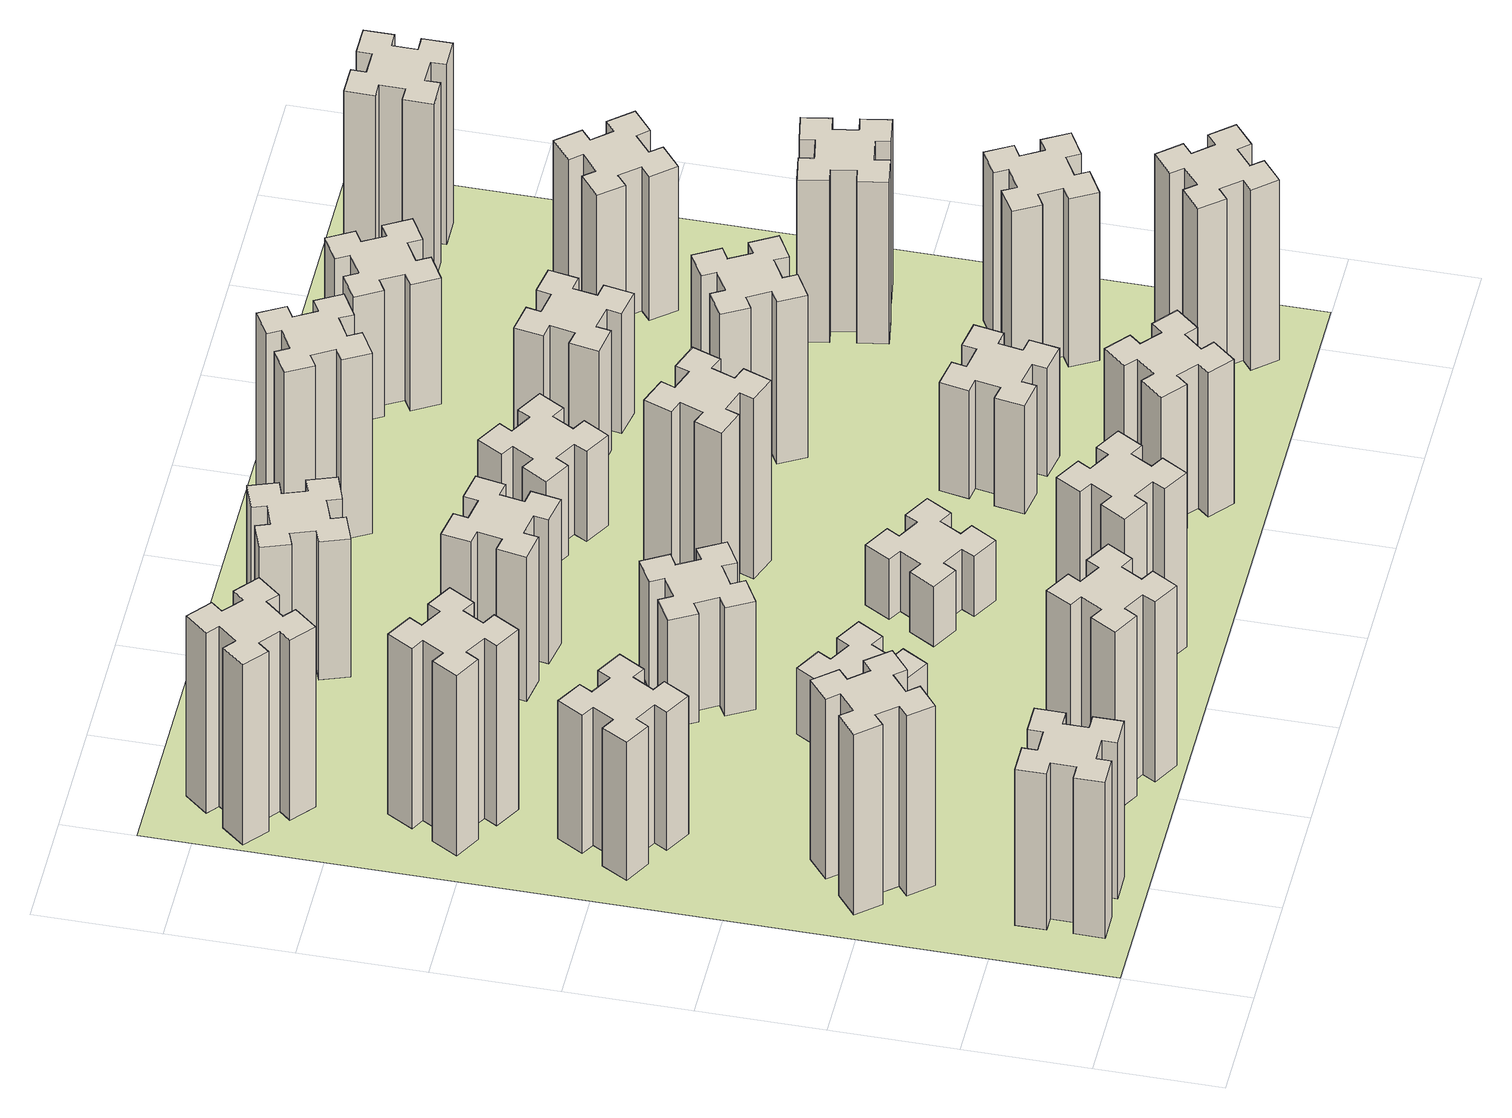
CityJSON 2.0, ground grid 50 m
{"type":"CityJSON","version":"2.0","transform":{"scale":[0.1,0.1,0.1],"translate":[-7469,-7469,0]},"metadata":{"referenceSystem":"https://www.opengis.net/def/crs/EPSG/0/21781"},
"CityObjects":{
"building1":{"type":"Building","attributes":{"class":"1000","function":"1000","usage":"1000","yearOfConstruction":2016,"roofType":"1000","measuredHeight":78,"storeysAboveGround":30,"storeysBelowGround":0},"geometry":[{"type":"Solid","lod":"1","boundaries":[[[[0,1,2,3,4,5,6,7,8,9,10,11,12,13,14,15,16,17,18,19]],[[17,16,20,21]],[[16,15,22,20]],[[15,14,23,22]],[[14,13,24,23]],[[13,12,25,24]],[[12,11,26,25]],[[11,10,27,26]],[[10,9,28,27]],[[9,8,29,28]],[[8,7,30,29]],[[7,6,31,30]],[[6,5,32,31]],[[5,4,33,32]],[[4,3,34,33]],[[3,2,35,34]],[[2,1,36,35]],[[1,0,37,36]],[[0,19,38,37]],[[19,18,39,38]],[[18,17,21,39]],[[24,25,26,27,28,29,30,31,32,33,34,35,36,37,38,39,21,20,22,23]]]]}]},
"building2":{"type":"Building","attributes":{"class":"1000","function":"1000","usage":"1000","yearOfConstruction":2016,"roofType":"1000","measuredHeight":90,"storeysAboveGround":30,"storeysBelowGround":0},"geometry":[{"type":"Solid","lod":"1","boundaries":[[[[40,41,42,43,44,45,46,47,48,49,50,51,52,53,54,55,56,57,58,59]],[[57,56,60,61]],[[56,55,62,60]],[[55,54,63,62]],[[54,53,64,63]],[[53,52,65,64]],[[52,51,66,65]],[[51,50,67,66]],[[50,49,68,67]],[[49,48,69,68]],[[48,47,70,69]],[[47,46,71,70]],[[46,45,72,71]],[[45,44,73,72]],[[44,43,74,73]],[[43,42,75,74]],[[42,41,76,75]],[[41,40,77,76]],[[40,59,78,77]],[[59,58,79,78]],[[58,57,61,79]],[[64,65,66,67,68,69,70,71,72,73,74,75,76,77,78,79,61,60,62,63]]]]}]},
"building3":{"type":"Building","attributes":{"class":"1000","function":"1000","usage":"1000","yearOfConstruction":2016,"roofType":"1000","measuredHeight":69,"storeysAboveGround":30,"storeysBelowGround":0},"geometry":[{"type":"Solid","lod":"1","boundaries":[[[[80,81,82,83,84,85,86,87,88,89,90,91,92,93,94,95,96,97,98,99]],[[97,96,100,101]],[[96,95,102,100]],[[95,94,103,102]],[[94,93,104,103]],[[93,92,105,104]],[[92,91,106,105]],[[91,90,107,106]],[[90,89,108,107]],[[89,88,109,108]],[[88,87,110,109]],[[87,86,111,110]],[[86,85,112,111]],[[85,84,113,112]],[[84,83,114,113]],[[83,82,115,114]],[[82,81,116,115]],[[81,80,117,116]],[[80,99,118,117]],[[99,98,119,118]],[[98,97,101,119]],[[104,105,106,107,108,109,110,111,112,113,114,115,116,117,118,119,101,100,102,103]]]]}]},
"building4":{"type":"Building","attributes":{"class":"1000","function":"1000","usage":"1000","yearOfConstruction":2016,"roofType":"1000","measuredHeight":90,"storeysAboveGround":30,"storeysBelowGround":0},"geometry":[{"type":"Solid","lod":"1","boundaries":[[[[120,121,122,123,124,125,126,127,128,129,130,131,132,133,134,135,136,137,138,139]],[[137,136,140,141]],[[136,135,142,140]],[[135,134,143,142]],[[134,133,144,143]],[[133,132,145,144]],[[132,131,146,145]],[[131,130,147,146]],[[130,129,148,147]],[[129,128,149,148]],[[128,127,150,149]],[[127,126,151,150]],[[126,125,152,151]],[[125,124,153,152]],[[124,123,154,153]],[[123,122,155,154]],[[122,121,156,155]],[[121,120,157,156]],[[120,139,158,157]],[[139,138,159,158]],[[138,137,141,159]],[[144,145,146,147,148,149,150,151,152,153,154,155,156,157,158,159,141,140,142,143]]]]}]},
"building5":{"type":"Building","attributes":{"class":"1000","function":"1000","usage":"1000","yearOfConstruction":2016,"roofType":"1000","measuredHeight":90,"storeysAboveGround":30,"storeysBelowGround":0},"geometry":[{"type":"Solid","lod":"1","boundaries":[[[[160,161,162,163,164,165,166,167,168,169,170,171,172,173,174,175,176,177,178,179]],[[177,176,180,181]],[[176,175,182,180]],[[175,174,183,182]],[[174,173,184,183]],[[173,172,185,184]],[[172,171,186,185]],[[171,170,187,186]],[[170,169,188,187]],[[169,168,189,188]],[[168,167,190,189]],[[167,166,191,190]],[[166,165,192,191]],[[165,164,193,192]],[[164,163,194,193]],[[163,162,195,194]],[[162,161,196,195]],[[161,160,197,196]],[[160,179,198,197]],[[179,178,199,198]],[[178,177,181,199]],[[184,185,186,187,188,189,190,191,192,193,194,195,196,197,198,199,181,180,182,183]]]]}]},
"building6":{"type":"Building","attributes":{"class":"1000","function":"1000","usage":"1000","yearOfConstruction":2016,"roofType":"1000","measuredHeight":90,"storeysAboveGround":30,"storeysBelowGround":0},"geometry":[{"type":"Solid","lod":"1","boundaries":[[[[200,201,202,203,204,205,206,207,208,209,210,211,212,213,214,215,216,217,218,219]],[[217,216,220,221]],[[216,215,222,220]],[[215,214,223,222]],[[214,213,224,223]],[[213,212,225,224]],[[212,211,226,225]],[[211,210,227,226]],[[210,209,228,227]],[[209,208,229,228]],[[208,207,230,229]],[[207,206,231,230]],[[206,205,232,231]],[[205,204,233,232]],[[204,203,234,233]],[[203,202,235,234]],[[202,201,236,235]],[[201,200,237,236]],[[200,219,238,237]],[[219,218,239,238]],[[218,217,221,239]],[[224,225,226,227,228,229,230,231,232,233,234,235,236,237,238,239,221,220,222,223]]]]}]},
"building7":{"type":"Building","attributes":{"class":"1000","function":"1000","usage":"1000","yearOfConstruction":2016,"roofType":"1000","measuredHeight":33,"storeysAboveGround":30,"storeysBelowGround":0},"geometry":[{"type":"Solid","lod":"1","boundaries":[[[[240,241,242,243,244,245,246,247,248,249,250,251,252,253,254,255,256,257,258,259]],[[257,256,260,261]],[[256,255,262,260]],[[255,254,263,262]],[[254,253,264,263]],[[253,252,265,264]],[[252,251,266,265]],[[251,250,267,266]],[[250,249,268,267]],[[249,248,269,268]],[[248,247,270,269]],[[247,246,271,270]],[[246,245,272,271]],[[245,244,273,272]],[[244,243,274,273]],[[243,242,275,274]],[[242,241,276,275]],[[241,240,277,276]],[[240,259,278,277]],[[259,258,279,278]],[[258,257,261,279]],[[264,265,266,267,268,269,270,271,272,273,274,275,276,277,278,279,261,260,262,263]]]]}]},
"building8":{"type":"Building","attributes":{"class":"1000","function":"1000","usage":"1000","yearOfConstruction":2016,"roofType":"1000","measuredHeight":54,"storeysAboveGround":30,"storeysBelowGround":0},"geometry":[{"type":"Solid","lod":"1","boundaries":[[[[280,281,282,283,284,285,286,287,288,289,290,291,292,293,294,295,296,297,298,299]],[[297,296,300,301]],[[296,295,302,300]],[[295,294,303,302]],[[294,293,304,303]],[[293,292,305,304]],[[292,291,306,305]],[[291,290,307,306]],[[290,289,308,307]],[[289,288,309,308]],[[288,287,310,309]],[[287,286,311,310]],[[286,285,312,311]],[[285,284,313,312]],[[284,283,314,313]],[[283,282,315,314]],[[282,281,316,315]],[[281,280,317,316]],[[280,299,318,317]],[[299,298,319,318]],[[298,297,301,319]],[[304,305,306,307,308,309,310,311,312,313,314,315,316,317,318,319,301,300,302,303]]]]}]},
"building9":{"type":"Building","attributes":{"class":"1000","function":"1000","usage":"1000","yearOfConstruction":2016,"roofType":"1000","measuredHeight":87,"storeysAboveGround":30,"storeysBelowGround":0},"geometry":[{"type":"Solid","lod":"1","boundaries":[[[[320,321,322,323,324,325,326,327,328,329,330,331,332,333,334,335,336,337,338,339]],[[337,336,340,341]],[[336,335,342,340]],[[335,334,343,342]],[[334,333,344,343]],[[333,332,345,344]],[[332,331,346,345]],[[331,330,347,346]],[[330,329,348,347]],[[329,328,349,348]],[[328,327,350,349]],[[327,326,351,350]],[[326,325,352,351]],[[325,324,353,352]],[[324,323,354,353]],[[323,322,355,354]],[[322,321,356,355]],[[321,320,357,356]],[[320,339,358,357]],[[339,338,359,358]],[[338,337,341,359]],[[344,345,346,347,348,349,350,351,352,353,354,355,356,357,358,359,341,340,342,343]]]]}]},
"building10":{"type":"Building","attributes":{"class":"1000","function":"1000","usage":"1000","yearOfConstruction":2016,"roofType":"1000","measuredHeight":72,"storeysAboveGround":30,"storeysBelowGround":0},"geometry":[{"type":"Solid","lod":"1","boundaries":[[[[360,361,362,363,364,365,366,367,368,369,370,371,372,373,374,375,376,377,378,379]],[[377,376,380,381]],[[376,375,382,380]],[[375,374,383,382]],[[374,373,384,383]],[[373,372,385,384]],[[372,371,386,385]],[[371,370,387,386]],[[370,369,388,387]],[[369,368,389,388]],[[368,367,390,389]],[[367,366,391,390]],[[366,365,392,391]],[[365,364,393,392]],[[364,363,394,393]],[[363,362,395,394]],[[362,361,396,395]],[[361,360,397,396]],[[360,379,398,397]],[[379,378,399,398]],[[378,377,381,399]],[[384,385,386,387,388,389,390,391,392,393,394,395,396,397,398,399,381,380,382,383]]]]}]},
"building11":{"type":"Building","attributes":{"class":"1000","function":"1000","usage":"1000","yearOfConstruction":2016,"roofType":"1000","measuredHeight":69,"storeysAboveGround":30,"storeysBelowGround":0},"geometry":[{"type":"Solid","lod":"1","boundaries":[[[[400,401,402,403,404,405,406,407,408,409,410,411,412,413,414,415,416,417,418,419]],[[417,416,420,421]],[[416,415,422,420]],[[415,414,423,422]],[[414,413,424,423]],[[413,412,425,424]],[[412,411,426,425]],[[411,410,427,426]],[[410,409,428,427]],[[409,408,429,428]],[[408,407,430,429]],[[407,406,431,430]],[[406,405,432,431]],[[405,404,433,432]],[[404,403,434,433]],[[403,402,435,434]],[[402,401,436,435]],[[401,400,437,436]],[[400,419,438,437]],[[419,418,439,438]],[[418,417,421,439]],[[424,425,426,427,428,429,430,431,432,433,434,435,436,437,438,439,421,420,422,423]]]]}]},
"building12":{"type":"Building","attributes":{"class":"1000","function":"1000","usage":"1000","yearOfConstruction":2016,"roofType":"1000","measuredHeight":30,"storeysAboveGround":30,"storeysBelowGround":0},"geometry":[{"type":"Solid","lod":"1","boundaries":[[[[440,441,442,443,444,445,446,447,448,449,450,451,452,453,454,455,456,457,458,459]],[[457,456,460,461]],[[456,455,462,460]],[[455,454,463,462]],[[454,453,464,463]],[[453,452,465,464]],[[452,451,466,465]],[[451,450,467,466]],[[450,449,468,467]],[[449,448,469,468]],[[448,447,470,469]],[[447,446,471,470]],[[446,445,472,471]],[[445,444,473,472]],[[444,443,474,473]],[[443,442,475,474]],[[442,441,476,475]],[[441,440,477,476]],[[440,459,478,477]],[[459,458,479,478]],[[458,457,461,479]],[[464,465,466,467,468,469,470,471,472,473,474,475,476,477,478,479,461,460,462,463]]]]}]},
"building13":{"type":"Building","attributes":{"class":"1000","function":"1000","usage":"1000","yearOfConstruction":2016,"roofType":"1000","measuredHeight":90,"storeysAboveGround":30,"storeysBelowGround":0},"geometry":[{"type":"Solid","lod":"1","boundaries":[[[[480,481,482,483,484,485,486,487,488,489,490,491,492,493,494,495,496,497,498,499]],[[497,496,500,501]],[[496,495,502,500]],[[495,494,503,502]],[[494,493,504,503]],[[493,492,505,504]],[[492,491,506,505]],[[491,490,507,506]],[[490,489,508,507]],[[489,488,509,508]],[[488,487,510,509]],[[487,486,511,510]],[[486,485,512,511]],[[485,484,513,512]],[[484,483,514,513]],[[483,482,515,514]],[[482,481,516,515]],[[481,480,517,516]],[[480,499,518,517]],[[499,498,519,518]],[[498,497,501,519]],[[504,505,506,507,508,509,510,511,512,513,514,515,516,517,518,519,501,500,502,503]]]]}]},
"building14":{"type":"Building","attributes":{"class":"1000","function":"1000","usage":"1000","yearOfConstruction":2016,"roofType":"1000","measuredHeight":72,"storeysAboveGround":30,"storeysBelowGround":0},"geometry":[{"type":"Solid","lod":"1","boundaries":[[[[520,521,522,523,524,525,526,527,528,529,530,531,532,533,534,535,536,537,538,539]],[[537,536,540,541]],[[536,535,542,540]],[[535,534,543,542]],[[534,533,544,543]],[[533,532,545,544]],[[532,531,546,545]],[[531,530,547,546]],[[530,529,548,547]],[[529,528,549,548]],[[528,527,550,549]],[[527,526,551,550]],[[526,525,552,551]],[[525,524,553,552]],[[524,523,554,553]],[[523,522,555,554]],[[522,521,556,555]],[[521,520,557,556]],[[520,539,558,557]],[[539,538,559,558]],[[538,537,541,559]],[[544,545,546,547,548,549,550,551,552,553,554,555,556,557,558,559,541,540,542,543]]]]}]},
"building15":{"type":"Building","attributes":{"class":"1000","function":"1000","usage":"1000","yearOfConstruction":2016,"roofType":"1000","measuredHeight":45,"storeysAboveGround":30,"storeysBelowGround":0},"geometry":[{"type":"Solid","lod":"1","boundaries":[[[[560,561,562,563,564,565,566,567,568,569,570,571,572,573,574,575,576,577,578,579]],[[577,576,580,581]],[[576,575,582,580]],[[575,574,583,582]],[[574,573,584,583]],[[573,572,585,584]],[[572,571,586,585]],[[571,570,587,586]],[[570,569,588,587]],[[569,568,589,588]],[[568,567,590,589]],[[567,566,591,590]],[[566,565,592,591]],[[565,564,593,592]],[[564,563,594,593]],[[563,562,595,594]],[[562,561,596,595]],[[561,560,597,596]],[[560,579,598,597]],[[579,578,599,598]],[[578,577,581,599]],[[584,585,586,587,588,589,590,591,592,593,594,595,596,597,598,599,581,580,582,583]]]]}]},
"building16":{"type":"Building","attributes":{"class":"1000","function":"1000","usage":"1000","yearOfConstruction":2016,"roofType":"1000","measuredHeight":90,"storeysAboveGround":30,"storeysBelowGround":0},"geometry":[{"type":"Solid","lod":"1","boundaries":[[[[600,601,602,603,604,605,606,607,608,609,610,611,612,613,614,615,616,617,618,619]],[[617,616,620,621]],[[616,615,622,620]],[[615,614,623,622]],[[614,613,624,623]],[[613,612,625,624]],[[612,611,626,625]],[[611,610,627,626]],[[610,609,628,627]],[[609,608,629,628]],[[608,607,630,629]],[[607,606,631,630]],[[606,605,632,631]],[[605,604,633,632]],[[604,603,634,633]],[[603,602,635,634]],[[602,601,636,635]],[[601,600,637,636]],[[600,619,638,637]],[[619,618,639,638]],[[618,617,621,639]],[[624,625,626,627,628,629,630,631,632,633,634,635,636,637,638,639,621,620,622,623]]]]}]},
"building17":{"type":"Building","attributes":{"class":"1000","function":"1000","usage":"1000","yearOfConstruction":2016,"roofType":"1000","measuredHeight":54,"storeysAboveGround":30,"storeysBelowGround":0},"geometry":[{"type":"Solid","lod":"1","boundaries":[[[[640,641,642,643,644,645,646,647,648,649,650,651,652,653,654,655,656,657,658,659]],[[657,656,660,661]],[[656,655,662,660]],[[655,654,663,662]],[[654,653,664,663]],[[653,652,665,664]],[[652,651,666,665]],[[651,650,667,666]],[[650,649,668,667]],[[649,648,669,668]],[[648,647,670,669]],[[647,646,671,670]],[[646,645,672,671]],[[645,644,673,672]],[[644,643,674,673]],[[643,642,675,674]],[[642,641,676,675]],[[641,640,677,676]],[[640,659,678,677]],[[659,658,679,678]],[[658,657,661,679]],[[664,665,666,667,668,669,670,671,672,673,674,675,676,677,678,679,661,660,662,663]]]]}]},
"building18":{"type":"Building","attributes":{"class":"1000","function":"1000","usage":"1000","yearOfConstruction":2016,"roofType":"1000","measuredHeight":81,"storeysAboveGround":30,"storeysBelowGround":0},"geometry":[{"type":"Solid","lod":"1","boundaries":[[[[680,681,682,683,684,685,686,687,688,689,690,691,692,693,694,695,696,697,698,699]],[[697,696,700,701]],[[696,695,702,700]],[[695,694,703,702]],[[694,693,704,703]],[[693,692,705,704]],[[692,691,706,705]],[[691,690,707,706]],[[690,689,708,707]],[[689,688,709,708]],[[688,687,710,709]],[[687,686,711,710]],[[686,685,712,711]],[[685,684,713,712]],[[684,683,714,713]],[[683,682,715,714]],[[682,681,716,715]],[[681,680,717,716]],[[680,699,718,717]],[[699,698,719,718]],[[698,697,701,719]],[[704,705,706,707,708,709,710,711,712,713,714,715,716,717,718,719,701,700,702,703]]]]}]},
"building19":{"type":"Building","attributes":{"class":"1000","function":"1000","usage":"1000","yearOfConstruction":2016,"roofType":"1000","measuredHeight":60,"storeysAboveGround":30,"storeysBelowGround":0},"geometry":[{"type":"Solid","lod":"1","boundaries":[[[[720,721,722,723,724,725,726,727,728,729,730,731,732,733,734,735,736,737,738,739]],[[737,736,740,741]],[[736,735,742,740]],[[735,734,743,742]],[[734,733,744,743]],[[733,732,745,744]],[[732,731,746,745]],[[731,730,747,746]],[[730,729,748,747]],[[729,728,749,748]],[[728,727,750,749]],[[727,726,751,750]],[[726,725,752,751]],[[725,724,753,752]],[[724,723,754,753]],[[723,722,755,754]],[[722,721,756,755]],[[721,720,757,756]],[[720,739,758,757]],[[739,738,759,758]],[[738,737,741,759]],[[744,745,746,747,748,749,750,751,752,753,754,755,756,757,758,759,741,740,742,743]]]]}]},
"building20":{"type":"Building","attributes":{"class":"1000","function":"1000","usage":"1000","yearOfConstruction":2016,"roofType":"1000","measuredHeight":90,"storeysAboveGround":30,"storeysBelowGround":0},"geometry":[{"type":"Solid","lod":"1","boundaries":[[[[760,761,762,763,764,765,766,767,768,769,770,771,772,773,774,775,776,777,778,779]],[[777,776,780,781]],[[776,775,782,780]],[[775,774,783,782]],[[774,773,784,783]],[[773,772,785,784]],[[772,771,786,785]],[[771,770,787,786]],[[770,769,788,787]],[[769,768,789,788]],[[768,767,790,789]],[[767,766,791,790]],[[766,765,792,791]],[[765,764,793,792]],[[764,763,794,793]],[[763,762,795,794]],[[762,761,796,795]],[[761,760,797,796]],[[760,779,798,797]],[[779,778,799,798]],[[778,777,781,799]],[[784,785,786,787,788,789,790,791,792,793,794,795,796,797,798,799,781,780,782,783]]]]}]},
"building21":{"type":"Building","attributes":{"class":"1000","function":"1000","usage":"1000","yearOfConstruction":2016,"roofType":"1000","measuredHeight":63,"storeysAboveGround":30,"storeysBelowGround":0},"geometry":[{"type":"Solid","lod":"1","boundaries":[[[[800,801,802,803,804,805,806,807,808,809,810,811,812,813,814,815,816,817,818,819]],[[817,816,820,821]],[[816,815,822,820]],[[815,814,823,822]],[[814,813,824,823]],[[813,812,825,824]],[[812,811,826,825]],[[811,810,827,826]],[[810,809,828,827]],[[809,808,829,828]],[[808,807,830,829]],[[807,806,831,830]],[[806,805,832,831]],[[805,804,833,832]],[[804,803,834,833]],[[803,802,835,834]],[[802,801,836,835]],[[801,800,837,836]],[[800,819,838,837]],[[819,818,839,838]],[[818,817,821,839]],[[824,825,826,827,828,829,830,831,832,833,834,835,836,837,838,839,821,820,822,823]]]]}]},
"building22":{"type":"Building","attributes":{"class":"1000","function":"1000","usage":"1000","yearOfConstruction":2016,"roofType":"1000","measuredHeight":84,"storeysAboveGround":30,"storeysBelowGround":0},"geometry":[{"type":"Solid","lod":"1","boundaries":[[[[840,841,842,843,844,845,846,847,848,849,850,851,852,853,854,855,856,857,858,859]],[[857,856,860,861]],[[856,855,862,860]],[[855,854,863,862]],[[854,853,864,863]],[[853,852,865,864]],[[852,851,866,865]],[[851,850,867,866]],[[850,849,868,867]],[[849,848,869,868]],[[848,847,870,869]],[[847,846,871,870]],[[846,845,872,871]],[[845,844,873,872]],[[844,843,874,873]],[[843,842,875,874]],[[842,841,876,875]],[[841,840,877,876]],[[840,859,878,877]],[[859,858,879,878]],[[858,857,861,879]],[[864,865,866,867,868,869,870,871,872,873,874,875,876,877,878,879,861,860,862,863]]]]}]},
"building23":{"type":"Building","attributes":{"class":"1000","function":"1000","usage":"1000","yearOfConstruction":2016,"roofType":"1000","measuredHeight":81,"storeysAboveGround":30,"storeysBelowGround":0},"geometry":[{"type":"Solid","lod":"1","boundaries":[[[[880,881,882,883,884,885,886,887,888,889,890,891,892,893,894,895,896,897,898,899]],[[897,896,900,901]],[[896,895,902,900]],[[895,894,903,902]],[[894,893,904,903]],[[893,892,905,904]],[[892,891,906,905]],[[891,890,907,906]],[[890,889,908,907]],[[889,888,909,908]],[[888,887,910,909]],[[887,886,911,910]],[[886,885,912,911]],[[885,884,913,912]],[[884,883,914,913]],[[883,882,915,914]],[[882,881,916,915]],[[881,880,917,916]],[[880,899,918,917]],[[899,898,919,918]],[[898,897,901,919]],[[904,905,906,907,908,909,910,911,912,913,914,915,916,917,918,919,901,900,902,903]]]]}]},
"building24":{"type":"Building","attributes":{"class":"1000","function":"1000","usage":"1000","yearOfConstruction":2016,"roofType":"1000","measuredHeight":72,"storeysAboveGround":30,"storeysBelowGround":0},"geometry":[{"type":"Solid","lod":"1","boundaries":[[[[920,921,922,923,924,925,926,927,928,929,930,931,932,933,934,935,936,937,938,939]],[[937,936,940,941]],[[936,935,942,940]],[[935,934,943,942]],[[934,933,944,943]],[[933,932,945,944]],[[932,931,946,945]],[[931,930,947,946]],[[930,929,948,947]],[[929,928,949,948]],[[928,927,950,949]],[[927,926,951,950]],[[926,925,952,951]],[[925,924,953,952]],[[924,923,954,953]],[[923,922,955,954]],[[922,921,956,955]],[[921,920,957,956]],[[920,939,958,957]],[[939,938,959,958]],[[938,937,941,959]],[[944,945,946,947,948,949,950,951,952,953,954,955,956,957,958,959,941,940,942,943]]]]}]},
"building25":{"type":"Building","attributes":{"class":"1000","function":"1000","usage":"1000","yearOfConstruction":2016,"roofType":"1000","measuredHeight":90,"storeysAboveGround":30,"storeysBelowGround":0},"geometry":[{"type":"Solid","lod":"1","boundaries":[[[[960,961,962,963,964,965,966,967,968,969,970,971,972,973,974,975,976,977,978,979]],[[977,976,980,981]],[[976,975,982,980]],[[975,974,983,982]],[[974,973,984,983]],[[973,972,985,984]],[[972,971,986,985]],[[971,970,987,986]],[[970,969,988,987]],[[969,968,989,988]],[[968,967,990,989]],[[967,966,991,990]],[[966,965,992,991]],[[965,964,993,992]],[[964,963,994,993]],[[963,962,995,994]],[[962,961,996,995]],[[961,960,997,996]],[[960,979,998,997]],[[979,978,999,998]],[[978,977,981,999]],[[984,985,986,987,988,989,990,991,992,993,994,995,996,997,998,999,981,980,982,983]]]]}]},
"landuse1":{"type":"LandUse","attributes":{"name":"plot1","function":"1010"},"geometry":[{"type":"MultiSurface","lod":"1","boundaries":[[[1000,1001,1002,1003]]]}]}
},
"vertices":[
[265,325,0],[265,225,0],[205,225,0],[205,105,0],[325,105,0],[325,165,0],[425,165,0],[425,105,0],[545,105,0],[545,225,0],[485,225,0],[485,325,0],[545,325,0],[545,445,0],[425,445,0],[425,385,0],[325,385,0],[325,445,0],[205,445,0],[205,325,0],[325,385,780],[325,445,780],[425,385,780],[425,445,780],[545,445,780],[545,325,780],[485,325,780],[485,225,780],[545,225,780],[545,105,780],[425,105,780],[425,165,780],[325,165,780],[325,105,780],[205,105,780],[205,225,780],[265,225,780],[265,325,780],[205,325,780],[205,445,780],
[492,1048,0],[427,1124,0],[473,1163,0],[396,1255,0],[304,1178,0],[343,1132,0],[266,1067,0],[228,1113,0],[136,1036,0],[213,944,0],[259,983,0],[323,906,0],[277,868,0],[354,776,0],[446,853,0],[408,899,0],[484,963,0],[523,917,0],[615,994,0],[538,1086,0],[484,963,900],[523,917,900],[408,899,900],[446,853,900],[354,776,900],[277,868,900],[323,906,900],[259,983,900],[213,944,900],[136,1036,900],[228,1113,900],[266,1067,900],[343,1132,900],[304,1178,900],[396,1255,900],[473,1163,900],[427,1124,900],[492,1048,900],[538,1086,900],[615,994,900],
[474,2026,0],[387,2076,0],[417,2128,0],[313,2188,0],[253,2084,0],[305,2054,0],[255,1967,0],[203,1997,0],[143,1893,0],[247,1833,0],[277,1885,0],[364,1835,0],[334,1783,0],[438,1723,0],[498,1827,0],[446,1857,0],[496,1944,0],[548,1914,0],[608,2018,0],[504,2078,0],[496,1944,690],[548,1914,690],[446,1857,690],[498,1827,690],[438,1723,690],[334,1783,690],[364,1835,690],[277,1885,690],[247,1833,690],[143,1893,690],[203,1997,690],[255,1967,690],[305,2054,690],[253,2084,690],[313,2188,690],[417,2128,690],[387,2076,690],[474,2026,690],[504,2078,690],[608,2018,690],
[446,2497,0],[496,2584,0],[548,2554,0],[608,2658,0],[504,2718,0],[474,2666,0],[387,2716,0],[417,2768,0],[313,2828,0],[253,2724,0],[305,2694,0],[255,2607,0],[203,2637,0],[143,2533,0],[247,2473,0],[277,2525,0],[364,2475,0],[334,2423,0],[438,2363,0],[498,2467,0],[364,2475,900],[334,2423,900],[277,2525,900],[247,2473,900],[143,2533,900],[203,2637,900],[255,2607,900],[305,2694,900],[253,2724,900],[313,2828,900],[417,2768,900],[387,2716,900],[474,2666,900],[504,2718,900],[608,2658,900],[548,2554,900],[496,2584,900],[446,2497,900],[498,2467,900],[438,2363,900],
[1214,346,0],[1127,396,0],[1157,448,0],[1053,508,0],[993,404,0],[1045,374,0],[995,287,0],[943,317,0],[883,213,0],[987,153,0],[1017,205,0],[1104,155,0],[1074,103,0],[1178,43,0],[1238,147,0],[1186,177,0],[1236,264,0],[1288,234,0],[1348,338,0],[1244,398,0],[1236,264,900],[1288,234,900],[1186,177,900],[1238,147,900],[1178,43,900],[1074,103,900],[1104,155,900],[1017,205,900],[987,153,900],[883,213,900],[943,317,900],[995,287,900],[1045,374,900],[993,404,900],[1053,508,900],[1157,448,900],[1127,396,900],[1214,346,900],[1244,398,900],[1348,338,900],
[384,3387,0],[308,3452,0],[346,3498,0],[254,3575,0],[177,3483,0],[223,3444,0],[159,3368,0],[113,3406,0],[36,3314,0],[128,3237,0],[166,3283,0],[243,3219,0],[204,3173,0],[296,3096,0],[373,3188,0],[327,3226,0],[392,3303,0],[438,3264,0],[515,3356,0],[423,3433,0],[392,3303,900],[438,3264,900],[327,3226,900],[373,3188,900],[296,3096,900],[204,3173,900],[243,3219,900],[166,3283,900],[128,3237,900],[36,3314,900],[113,3406,900],[159,3368,900],[223,3444,900],[177,3483,900],[254,3575,900],[346,3498,900],[308,3452,900],[384,3387,900],[423,3433,900],[515,3356,900],
[1186,1117,0],[1236,1204,0],[1288,1174,0],[1348,1278,0],[1244,1338,0],[1214,1286,0],[1127,1336,0],[1157,1388,0],[1053,1448,0],[993,1344,0],[1045,1314,0],[995,1227,0],[943,1257,0],[883,1153,0],[987,1093,0],[1017,1145,0],[1104,1095,0],[1074,1043,0],[1178,983,0],[1238,1087,0],[1104,1095,330],[1074,1043,330],[1017,1145,330],[987,1093,330],[883,1153,330],[943,1257,330],[995,1227,330],[1045,1314,330],[993,1344,330],[1053,1448,330],[1157,1388,330],[1127,1336,330],[1214,1286,330],[1244,1338,330],[1348,1278,330],[1288,1174,330],[1236,1204,330],[1186,1117,330],[1238,1087,330],[1178,983,330],
[1336,1867,0],[1286,1954,0],[1338,1984,0],[1278,2088,0],[1174,2028,0],[1204,1976,0],[1117,1926,0],[1087,1978,0],[983,1918,0],[1043,1814,0],[1095,1844,0],[1145,1757,0],[1093,1727,0],[1153,1623,0],[1257,1683,0],[1227,1735,0],[1314,1785,0],[1344,1733,0],[1448,1793,0],[1388,1897,0],[1314,1785,540],[1344,1733,540],[1227,1735,540],[1257,1683,540],[1153,1623,540],[1093,1727,540],[1145,1757,540],[1095,1844,540],[1043,1814,540],[983,1918,540],[1087,1978,540],[1117,1926,540],[1204,1976,540],[1174,2028,540],[1278,2088,540],[1338,1984,540],[1286,1954,540],[1336,1867,540],[1388,1897,540],[1448,1793,540],
[1657,305,0],[1744,255,0],[1714,203,0],[1818,143,0],[1878,247,0],[1826,277,0],[1876,364,0],[1928,334,0],[1988,438,0],[1884,498,0],[1854,446,0],[1767,496,0],[1797,548,0],[1693,608,0],[1633,504,0],[1685,474,0],[1635,387,0],[1583,417,0],[1523,313,0],[1627,253,0],[1635,387,870],[1583,417,870],[1685,474,870],[1633,504,870],[1693,608,870],[1797,548,870],[1767,496,870],[1854,446,870],[1884,498,870],[1988,438,870],[1928,334,870],[1876,364,870],[1826,277,870],[1878,247,870],[1818,143,870],[1714,203,870],[1744,255,870],[1657,305,870],[1627,253,870],[1523,313,870],
[1315,2527,0],[1332,2625,0],[1391,2615,0],[1412,2733,0],[1294,2754,0],[1284,2695,0],[1185,2712,0],[1196,2771,0],[1077,2792,0],[1057,2674,0],[1116,2664,0],[1098,2565,0],[1039,2576,0],[1018,2457,0],[1137,2437,0],[1147,2496,0],[1245,2478,0],[1235,2419,0],[1353,2398,0],[1374,2517,0],[1245,2478,720],[1235,2419,720],[1147,2496,720],[1137,2437,720],[1018,2457,720],[1039,2576,720],[1098,2565,720],[1116,2664,720],[1057,2674,720],[1077,2792,720],[1196,2771,720],[1185,2712,720],[1284,2695,720],[1294,2754,720],[1412,2733,720],[1391,2615,720],[1332,2625,720],[1315,2527,720],[1374,2517,720],[1353,2398,720],
[1125,3456,0],[1031,3422,0],[1010,3478,0],[897,3437,0],[939,3324,0],[995,3345,0],[1029,3251,0],[973,3230,0],[1014,3117,0],[1127,3159,0],[1106,3215,0],[1200,3249,0],[1220,3193,0],[1333,3234,0],[1292,3347,0],[1236,3326,0],[1202,3420,0],[1258,3440,0],[1217,3553,0],[1104,3512,0],[1202,3420,690],[1258,3440,690],[1236,3326,690],[1292,3347,690],[1333,3234,690],[1220,3193,690],[1200,3249,690],[1106,3215,690],[1127,3159,690],[1014,3117,690],[973,3230,690],[1029,3251,690],[995,3345,690],[939,3324,690],[897,3437,690],[1010,3478,690],[1031,3422,690],[1125,3456,690],[1104,3512,690],[1217,3553,690],
[1757,1045,0],[1844,995,0],[1814,943,0],[1918,883,0],[1978,987,0],[1926,1017,0],[1976,1104,0],[2028,1074,0],[2088,1178,0],[1984,1238,0],[1954,1186,0],[1867,1236,0],[1897,1288,0],[1793,1348,0],[1733,1244,0],[1785,1214,0],[1735,1127,0],[1683,1157,0],[1623,1053,0],[1727,993,0],[1735,1127,300],[1683,1157,300],[1785,1214,300],[1733,1244,300],[1793,1348,300],[1897,1288,300],[1867,1236,300],[1954,1186,300],[1984,1238,300],[2088,1178,300],[2028,1074,300],[1976,1104,300],[1926,1017,300],[1978,987,300],[1918,883,300],[1814,943,300],[1844,995,300],[1757,1045,300],[1727,993,300],[1623,1053,300],
[1940,2042,0],[1846,2076,0],[1867,2132,0],[1754,2173,0],[1713,2060,0],[1769,2040,0],[1735,1946,0],[1679,1967,0],[1637,1854,0],[1750,1813,0],[1771,1869,0],[1865,1835,0],[1844,1779,0],[1957,1737,0],[1998,1850,0],[1942,1871,0],[1976,1965,0],[2032,1944,0],[2073,2057,0],[1960,2098,0],[1976,1965,900],[2032,1944,900],[1942,1871,900],[1998,1850,900],[1957,1737,900],[1844,1779,900],[1865,1835,900],[1771,1869,900],[1750,1813,900],[1637,1854,900],[1679,1967,900],[1735,1946,900],[1769,2040,900],[1713,2060,900],[1754,2173,900],[1867,2132,900],[1846,2076,900],[1940,2042,900],[1960,2098,900],[2073,2057,900],
[2486,323,0],[2563,259,0],[2524,213,0],[2616,136,0],[2693,228,0],[2647,266,0],[2712,343,0],[2758,304,0],[2835,396,0],[2743,473,0],[2704,427,0],[2628,492,0],[2666,538,0],[2574,615,0],[2497,523,0],[2543,484,0],[2479,408,0],[2433,446,0],[2356,354,0],[2448,277,0],[2479,408,720],[2433,446,720],[2543,484,720],[2497,523,720],[2574,615,720],[2666,538,720],[2628,492,720],[2704,427,720],[2743,473,720],[2835,396,720],[2758,304,720],[2712,343,720],[2647,266,720],[2693,228,720],[2616,136,720],[2524,213,720],[2563,259,720],[2486,323,720],[2448,277,720],[2356,354,720],
[2026,2497,0],[2076,2584,0],[2128,2554,0],[2188,2658,0],[2084,2718,0],[2054,2666,0],[1967,2716,0],[1997,2768,0],[1893,2828,0],[1833,2724,0],[1885,2694,0],[1835,2607,0],[1783,2637,0],[1723,2533,0],[1827,2473,0],[1857,2525,0],[1944,2475,0],[1914,2423,0],[2018,2363,0],[2078,2467,0],[1944,2475,450],[1914,2423,450],[1857,2525,450],[1827,2473,450],[1723,2533,450],[1783,2637,450],[1835,2607,450],[1885,2694,450],[1833,2724,450],[1893,2828,450],[1997,2768,450],[1967,2716,450],[2054,2666,450],[2084,2718,450],[2188,2658,450],[2128,2554,450],[2076,2584,450],[2026,2497,450],[2078,2467,450],[2018,2363,450],
[1844,3556,0],[1757,3506,0],[1727,3558,0],[1623,3498,0],[1683,3394,0],[1735,3424,0],[1785,3337,0],[1733,3307,0],[1793,3203,0],[1897,3263,0],[1867,3315,0],[1954,3365,0],[1984,3313,0],[2088,3373,0],[2028,3477,0],[1976,3447,0],[1926,3534,0],[1978,3564,0],[1918,3668,0],[1814,3608,0],[1926,3534,900],[1978,3564,900],[1976,3447,900],[2028,3477,900],[2088,3373,900],[1984,3313,900],[1954,3365,900],[1867,3315,900],[1897,3263,900],[1793,3203,900],[1733,3307,900],[1785,3337,900],[1735,3424,900],[1683,3394,900],[1623,3498,900],[1727,3558,900],[1757,3506,900],[1844,3556,900],[1814,3608,900],[1918,3668,900],
[2496,1084,0],[2478,985,0],[2419,996,0],[2398,877,0],[2517,857,0],[2527,916,0],[2625,898,0],[2615,839,0],[2733,818,0],[2754,937,0],[2695,947,0],[2712,1045,0],[2771,1035,0],[2792,1153,0],[2674,1174,0],[2664,1115,0],[2565,1132,0],[2576,1191,0],[2457,1212,0],[2437,1094,0],[2565,1132,540],[2576,1191,540],[2664,1115,540],[2674,1174,540],[2792,1153,540],[2771,1035,540],[2712,1045,540],[2695,947,540],[2754,937,540],[2733,818,540],[2615,839,540],[2625,898,540],[2527,916,540],[2517,857,540],[2398,877,540],[2419,996,540],[2478,985,540],[2496,1084,540],[2437,1094,540],[2457,1212,540],
[2716,1967,0],[2666,2054,0],[2718,2084,0],[2658,2188,0],[2554,2128,0],[2584,2076,0],[2497,2026,0],[2467,2078,0],[2363,2018,0],[2423,1914,0],[2475,1944,0],[2525,1857,0],[2473,1827,0],[2533,1723,0],[2637,1783,0],[2607,1835,0],[2694,1885,0],[2724,1833,0],[2828,1893,0],[2768,1997,0],[2694,1885,810],[2724,1833,810],[2607,1835,810],[2637,1783,810],[2533,1723,810],[2473,1827,810],[2525,1857,810],[2475,1944,810],[2423,1914,810],[2363,2018,810],[2467,2078,810],[2497,2026,810],[2584,2076,810],[2554,2128,810],[2658,2188,810],[2718,2084,810],[2666,2054,810],[2716,1967,810],[2768,1997,810],[2828,1893,810],
[2564,2695,0],[2465,2712,0],[2476,2771,0],[2357,2792,0],[2337,2674,0],[2396,2664,0],[2378,2565,0],[2319,2576,0],[2298,2457,0],[2417,2437,0],[2427,2496,0],[2525,2478,0],[2515,2419,0],[2633,2398,0],[2654,2517,0],[2595,2527,0],[2612,2625,0],[2671,2615,0],[2692,2733,0],[2574,2754,0],[2612,2625,600],[2671,2615,600],[2595,2527,600],[2654,2517,600],[2633,2398,600],[2515,2419,600],[2525,2478,600],[2427,2496,600],[2417,2437,600],[2298,2457,600],[2319,2576,600],[2378,2565,600],[2396,2664,600],[2337,2674,600],[2357,2792,600],[2476,2771,600],[2465,2712,600],[2564,2695,600],[2574,2754,600],[2692,2733,600],
[3468,259,0],[3544,323,0],[3583,277,0],[3675,354,0],[3598,446,0],[3552,408,0],[3487,484,0],[3533,523,0],[3456,615,0],[3364,538,0],[3403,492,0],[3326,427,0],[3288,473,0],[3196,396,0],[3273,304,0],[3319,343,0],[3383,266,0],[3337,228,0],[3414,136,0],[3506,213,0],[3383,266,900],[3337,228,900],[3319,343,900],[3273,304,900],[3196,396,900],[3288,473,900],[3326,427,900],[3403,492,900],[3364,538,900],[3456,615,900],[3533,523,900],[3487,484,900],[3552,408,900],[3598,446,900],[3675,354,900],[3583,277,900],[3544,323,900],[3468,259,900],[3506,213,900],[3414,136,900],
[2716,3347,0],[2666,3434,0],[2718,3464,0],[2658,3568,0],[2554,3508,0],[2584,3456,0],[2497,3406,0],[2467,3458,0],[2363,3398,0],[2423,3294,0],[2475,3324,0],[2525,3237,0],[2473,3207,0],[2533,3103,0],[2637,3163,0],[2607,3215,0],[2694,3265,0],[2724,3213,0],[2828,3273,0],[2768,3377,0],[2694,3265,630],[2724,3213,630],[2607,3215,630],[2637,3163,630],[2533,3103,630],[2473,3207,630],[2525,3237,630],[2475,3324,630],[2423,3294,630],[2363,3398,630],[2467,3458,630],[2497,3406,630],[2584,3456,630],[2554,3508,630],[2658,3568,630],[2718,3464,630],[2666,3434,630],[2716,3347,630],[2768,3377,630],[2828,3273,630],
[3215,1004,0],[3265,917,0],[3213,887,0],[3273,783,0],[3377,843,0],[3347,895,0],[3434,945,0],[3464,893,0],[3568,953,0],[3508,1057,0],[3456,1027,0],[3406,1114,0],[3458,1144,0],[3398,1248,0],[3294,1188,0],[3324,1136,0],[3237,1086,0],[3207,1138,0],[3103,1078,0],[3163,974,0],[3237,1086,840],[3207,1138,840],[3324,1136,840],[3294,1188,840],[3398,1248,840],[3458,1144,840],[3406,1114,840],[3456,1027,840],[3508,1057,840],[3568,953,840],[3464,893,840],[3434,945,840],[3347,895,840],[3377,843,840],[3273,783,840],[3213,887,840],[3265,917,840],[3215,1004,840],[3163,974,840],[3103,1078,840],
[3365,1872,0],[3267,1855,0],[3257,1914,0],[3138,1893,0],[3159,1775,0],[3218,1785,0],[3236,1687,0],[3177,1677,0],[3197,1558,0],[3316,1579,0],[3305,1638,0],[3404,1656,0],[3414,1597,0],[3532,1617,0],[3511,1736,0],[3452,1725,0],[3435,1824,0],[3494,1834,0],[3473,1952,0],[3355,1931,0],[3435,1824,810],[3494,1834,810],[3452,1725,810],[3511,1736,810],[3532,1617,810],[3414,1597,810],[3404,1656,810],[3305,1638,810],[3316,1579,810],[3197,1558,810],[3177,1677,810],[3236,1687,810],[3218,1785,810],[3159,1775,810],[3138,1893,810],[3257,1914,810],[3267,1855,810],[3365,1872,810],[3355,1931,810],[3473,1952,810],
[3119,2563,0],[3183,2486,0],[3137,2448,0],[3214,2356,0],[3306,2433,0],[3268,2479,0],[3344,2543,0],[3383,2497,0],[3475,2574,0],[3398,2666,0],[3352,2628,0],[3287,2704,0],[3333,2743,0],[3256,2835,0],[3164,2758,0],[3203,2712,0],[3126,2647,0],[3088,2693,0],[2996,2616,0],[3073,2524,0],[3126,2647,720],[3088,2693,720],[3203,2712,720],[3164,2758,720],[3256,2835,720],[3333,2743,720],[3287,2704,720],[3352,2628,720],[3398,2666,720],[3475,2574,720],[3383,2497,720],[3344,2543,720],[3268,2479,720],[3306,2433,720],[3214,2356,720],[3137,2448,720],[3183,2486,720],[3119,2563,720],[3073,2524,720],[2996,2616,720],
[3285,3325,0],[3385,3325,0],[3385,3265,0],[3505,3265,0],[3505,3385,0],[3445,3385,0],[3445,3485,0],[3505,3485,0],[3505,3605,0],[3385,3605,0],[3385,3545,0],[3285,3545,0],[3285,3605,0],[3165,3605,0],[3165,3485,0],[3225,3485,0],[3225,3385,0],[3165,3385,0],[3165,3265,0],[3285,3265,0],[3225,3385,900],[3165,3385,900],[3225,3485,900],[3165,3485,900],[3165,3605,900],[3285,3605,900],[3285,3545,900],[3385,3545,900],[3385,3605,900],[3505,3605,900],[3505,3485,900],[3445,3485,900],[3445,3385,900],[3505,3385,900],[3505,3265,900],[3385,3265,900],[3385,3325,900],[3285,3325,900],[3285,3265,900],[3165,3265,900],
[5,3705,0],[3705,3705,0],[3705,5,0],[5,5,0]
]}
